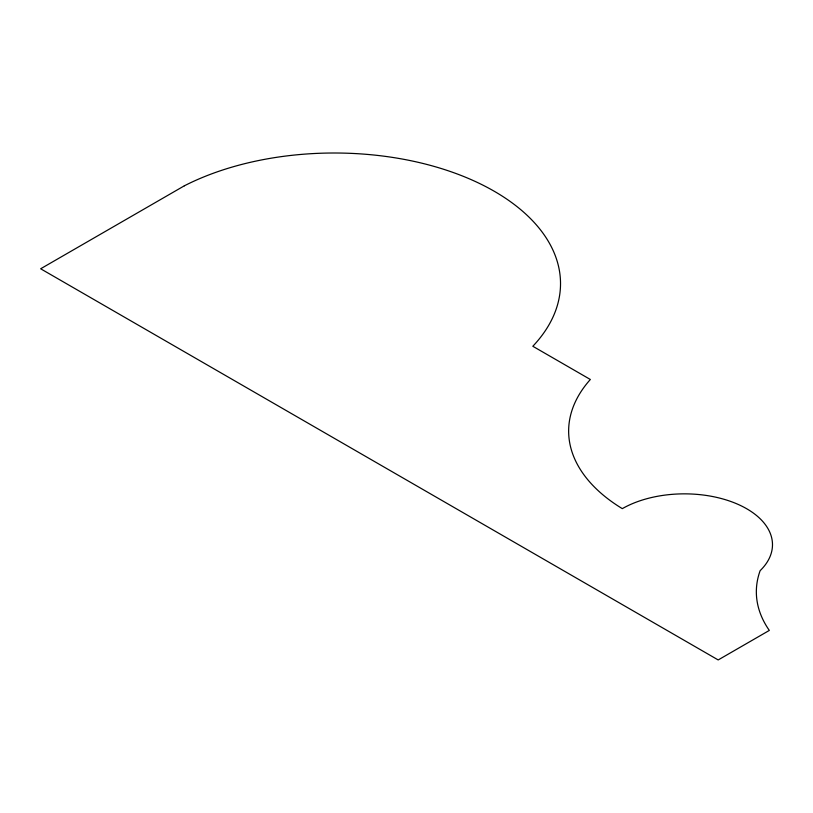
<?xml version="1.0" encoding="UTF-8"?>
<svg xmlns="http://www.w3.org/2000/svg" width="813" height="813" viewBox="0 0 813 813"><rect width="100%" height="100%" fill="white"/><g stroke="black" fill="none" stroke-linecap="round" stroke-linejoin="round"><path stroke-width="1.22" d="M184.358 185.801L40.65 268.778L718.184 659.943L769.322 630.421A178.809 103.231 0 0 1 760.145 570.655A88.068 50.843 0 0 0 738.539 504.588A88.068 50.843 0 0 0 622.311 508.643A194.907 112.529 0 0 1 590.35 379.488L532.82 346.267A226.248 130.629 0 0 0 475.361 181.512A226.248 130.629 0 0 0 184.358 185.801"/></g></svg>
